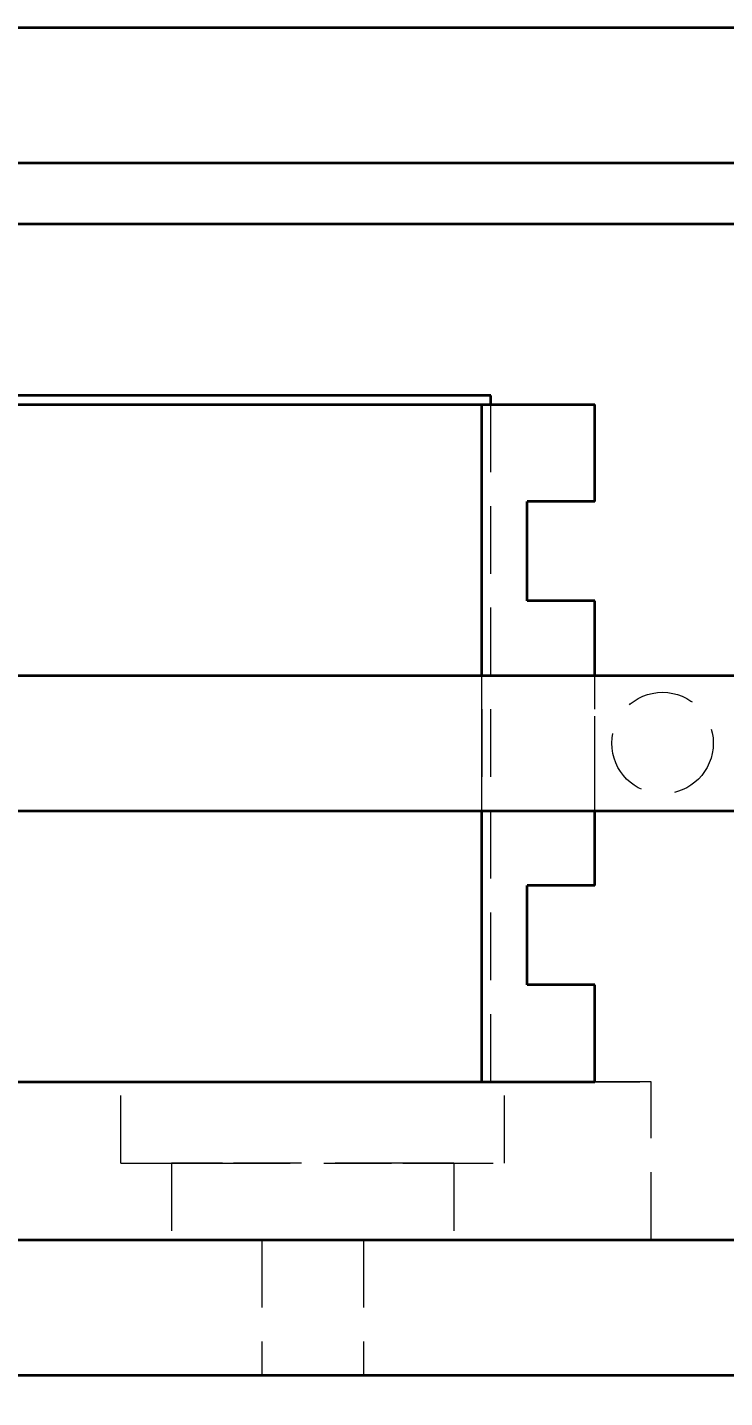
# Model space of a CAD drawing. Header units: millimetres. Extents: x 2054 to 12135, y -1469 to 564.
# Drawn here: x 9414.6 to 9445.5, y 144.2 to 204.8 of the extents above; entities that cross this region are included whole.
import ezdxf

# ---------------------------------------------------------------- set-up
doc = ezdxf.new("R2010")
doc.units = ezdxf.units.MM
doc.linetypes.add('HIDDEN_ISO', pattern=[4.5, 3, -1.5])
for name, color, linetype, lineweight in [('2D-HIDDEN', 8, 'HIDDEN_ISO', 18), ('2D-VISIBLE', 7, 'Continuous', 35), ('DIMENSIONS', 4, 'Continuous', 18)]:
    doc.layers.add(name, color=color, linetype=linetype, lineweight=lineweight)
doc.styles.add('ISO', font='isocpeur.ttf')
doc.styles.add('OpenSansCondensed-Light', font='OpenSansCondensed-Light.ttf')
doc.dimstyles.new('EZDXF', dxfattribs={"dimtxt": 0.25, "dimasz": 0.175, "dimexe": 0.375, "dimexo": 0.125, "dimgap": 0.1, "dimtad": 1, "dimlfac": 100, "dimzin": 12, "dimdsep": 46, "dimtxsty": 'OpenSansCondensed-Light', "dimblk": 'ARCHTICK', "dimcen": 2.5, "dimazin": 3, "dimtfac": 0.5, "dimtmove": 2, "dimatfit": 3})

# ---------------------------------------------------------------- blocks, each defined once
blk = doc.blocks.new('_CLOSEDFILLED')
at = {"color": 0, "linetype": 'BYBLOCK'}
blk.add_solid([(-1, 0.164), (0, 0), (-1, -0.164)], dxfattribs=at)
blk = doc.blocks.new('*D20')
at = {"color": 4}
for p, q in [((9385.75, 171.15), (9385.75, 106.15)), ((9507.75, 171.15), (9507.75, 106.15)), ((9391.75, 109.15), (9501.75, 109.15))]:
    blk.add_line(p, q, dxfattribs=at)
at = {"layer": 'Defpoints'}
for p in [(9385.75, 173.15), (9507.75, 173.15), (9385.75, 109.15)]:
    blk.add_point(p, dxfattribs=at)
at = {"layer": 'DIMENSIONS', "color": 4, "xscale": 6, "yscale": 6, "rotation": 180}
blk.add_blockref('_CLOSEDFILLED', (9385.75, 109.15), dxfattribs=at)
at = {"layer": 'DIMENSIONS', "color": 4, "xscale": 6, "yscale": 6}
blk.add_blockref('_CLOSEDFILLED', (9507.75, 109.15), dxfattribs=at)
at = {"layer": 'DIMENSIONS', "color": 7, "insert": (9446.75, 114.65), "char_height": 7, "attachment_point": 5, "style": 'ISO'}
blk.add_mtext('122', dxfattribs=at)

msp = doc.modelspace()

# ---------------------------------------------------------------- linework, layer by layer
at = {"layer": '2D-HIDDEN'}
for p, q in [((9367.75, 204.85), (9647.75, 204.85)), ((9367.75, 198.85), (9647.75, 198.85)), ((9354.25, 196.15), (9450.25, 196.15)), ((9435.15, 188.55), (9369.35, 188.55)), ((9369.75, 188.15), (9434.75, 188.15)), ((9434.75, 188.15), (9439.75, 188.15)), ((9434.75, 188.15), (9434.75, 158.15)), ((9434.75, 158.15), (9434.75, 188.15)), ((9434.75, 188.15), (9434.75, 158.15)), ((9435.15, 158.15), (9435.15, 188.55)), ((9435.15, 158.15), (9435.15, 188.15)), ((9439.75, 183.85), (9439.75, 188.15)), ((9439.75, 183.85), (9436.75, 183.85)), ((9436.75, 179.45), (9436.75, 183.85)), ((9439.75, 179.45), (9436.75, 179.45)), ((9439.75, 166.85), (9439.75, 179.45)), ((9385.75, 176.15), (9632.75, 176.15)), ((9434.75, 170.15), (9434.75, 176.15)), ((9439.75, 170.15), (9439.75, 176.15)), ((9385.75, 170.15), (9632.75, 170.15)), ((9439.75, 166.85), (9436.75, 166.85)), ((9436.75, 162.45), (9436.75, 166.85)), ((9439.75, 162.45), (9436.75, 162.45)), ((9439.75, 158.15), (9439.75, 162.45)), ((9362.25, 158.15), (9442.25, 158.15)), ((9435.15, 158.15), (9369.35, 158.15)), ((9369.75, 158.15), (9434.75, 158.15)), ((9418.75, 158.15), (9435.75, 158.15)), ((9418.75, 158.15), (9435.75, 158.15)), ((9418.75, 154.55), (9418.75, 158.15)), ((9418.75, 154.55), (9418.75, 158.15)), ((9434.75, 158.15), (9439.75, 158.15)), ((9442.25, 158.15), (9435.15, 158.15)), ((9435.75, 154.55), (9435.75, 158.15)), ((9435.75, 154.55), (9435.75, 158.15)), ((9442.25, 151.15), (9442.25, 158.15)), ((9442.25, 151.15), (9442.25, 158.15)), ((9418.75, 154.55), (9435.75, 154.55)), ((9418.75, 154.55), (9435.75, 154.55)), ((9421, 154.55), (9421, 151.15)), ((9423.25, 154.55), (9431.25, 154.55)), ((9431.25, 154.55), (9423.25, 154.55)), ((9433.5, 154.55), (9433.5, 151.15)), ((9357.75, 151.15), (9657.75, 151.15)), ((9450.25, 151.15), (9357.75, 151.15)), ((9362.25, 151.15), (9442.25, 151.15)), ((9431.25, 151.15), (9423.25, 151.15)), ((9423.25, 151.15), (9431.25, 151.15)), ((9425, 151.15), (9425, 145.15)), ((9425, 151.15), (9425, 145.15)), ((9429.5, 151.15), (9429.5, 145.15)), ((9429.5, 151.15), (9429.5, 145.15)), ((9442.25, 151.15), (9447.25, 151.15)), ((9357.75, 145.15), (9657.75, 145.15))]:
    msp.add_line(p, q, dxfattribs=at)
for points in [[(9423.25, 154.55), (9423.18, 154.55), (9423.109, 154.55), (9423.039, 154.55), (9422.969, 154.55), (9422.898, 154.55), (9422.828, 154.55), (9422.758, 154.55), (9422.688, 154.55), (9422.617, 154.55), (9422.547, 154.55), (9422.477, 154.55), (9422.406, 154.55), (9422.336, 154.55), (9422.266, 154.55), (9422.195, 154.55), (9422.125, 154.55), (9422.055, 154.55), (9421.984, 154.55), (9421.914, 154.55), (9421.844, 154.55), (9421.773, 154.55), (9421.703, 154.55), (9421.633, 154.55), (9421.562, 154.55), (9421.492, 154.55), (9421.422, 154.55), (9421.352, 154.55), (9421.281, 154.55), (9421.211, 154.55), (9421.141, 154.55), (9421.07, 154.55), (9421, 154.55)], [(9421, 154.55), (9421.07, 154.55), (9421.141, 154.55), (9421.211, 154.55), (9421.281, 154.55), (9421.352, 154.55), (9421.422, 154.55), (9421.492, 154.55), (9421.562, 154.55), (9421.633, 154.55), (9421.703, 154.55), (9421.773, 154.55), (9421.844, 154.55), (9421.914, 154.55), (9421.984, 154.55), (9422.055, 154.55), (9422.125, 154.55), (9422.195, 154.55), (9422.266, 154.55), (9422.336, 154.55), (9422.406, 154.55), (9422.477, 154.55), (9422.547, 154.55), (9422.617, 154.55), (9422.688, 154.55), (9422.758, 154.55), (9422.828, 154.55), (9422.898, 154.55), (9422.969, 154.55), (9423.039, 154.55), (9423.109, 154.55), (9423.18, 154.55), (9423.25, 154.55)], [(9431.25, 154.55), (9431.32, 154.55), (9431.391, 154.55), (9431.461, 154.55), (9431.531, 154.55), (9431.602, 154.55), (9431.672, 154.55), (9431.742, 154.55), (9431.812, 154.55), (9431.883, 154.55), (9431.953, 154.55), (9432.023, 154.55), (9432.094, 154.55), (9432.164, 154.55), (9432.234, 154.55), (9432.305, 154.55), (9432.375, 154.55), (9432.445, 154.55), (9432.516, 154.55), (9432.586, 154.55), (9432.656, 154.55), (9432.727, 154.55), (9432.797, 154.55), (9432.867, 154.55), (9432.938, 154.55), (9433.008, 154.55), (9433.078, 154.55), (9433.148, 154.55), (9433.219, 154.55), (9433.289, 154.55), (9433.359, 154.55), (9433.43, 154.55), (9433.5, 154.55)], [(9433.5, 154.55), (9433.43, 154.55), (9433.359, 154.55), (9433.289, 154.55), (9433.219, 154.55), (9433.148, 154.55), (9433.078, 154.55), (9433.008, 154.55), (9432.938, 154.55), (9432.867, 154.55), (9432.797, 154.55), (9432.727, 154.55), (9432.656, 154.55), (9432.586, 154.55), (9432.516, 154.55), (9432.445, 154.55), (9432.375, 154.55), (9432.305, 154.55), (9432.234, 154.55), (9432.164, 154.55), (9432.094, 154.55), (9432.023, 154.55), (9431.953, 154.55), (9431.883, 154.55), (9431.812, 154.55), (9431.742, 154.55), (9431.672, 154.55), (9431.602, 154.55), (9431.531, 154.55), (9431.461, 154.55), (9431.391, 154.55), (9431.32, 154.55), (9431.25, 154.55)], [(9423.25, 151.15), (9423.18, 151.15), (9423.109, 151.15), (9423.039, 151.15), (9422.969, 151.15), (9422.898, 151.15), (9422.828, 151.15), (9422.758, 151.15), (9422.688, 151.15), (9422.617, 151.15), (9422.547, 151.15), (9422.477, 151.15), (9422.406, 151.15), (9422.336, 151.15), (9422.266, 151.15), (9422.195, 151.15), (9422.125, 151.15), (9422.055, 151.15), (9421.984, 151.15), (9421.914, 151.15), (9421.844, 151.15), (9421.773, 151.15), (9421.703, 151.15), (9421.633, 151.15), (9421.562, 151.15), (9421.492, 151.15), (9421.422, 151.15), (9421.352, 151.15), (9421.281, 151.15), (9421.211, 151.15), (9421.141, 151.15), (9421.07, 151.15), (9421, 151.15)], [(9421, 151.15), (9421.07, 151.15), (9421.141, 151.15), (9421.211, 151.15), (9421.281, 151.15), (9421.352, 151.15), (9421.422, 151.15), (9421.492, 151.15), (9421.562, 151.15), (9421.633, 151.15), (9421.703, 151.15), (9421.773, 151.15), (9421.844, 151.15), (9421.914, 151.15), (9421.984, 151.15), (9422.055, 151.15), (9422.125, 151.15), (9422.195, 151.15), (9422.266, 151.15), (9422.336, 151.15), (9422.406, 151.15), (9422.477, 151.15), (9422.547, 151.15), (9422.617, 151.15), (9422.688, 151.15), (9422.758, 151.15), (9422.828, 151.15), (9422.898, 151.15), (9422.969, 151.15), (9423.039, 151.15), (9423.109, 151.15), (9423.18, 151.15), (9423.25, 151.15)], [(9427.25, 151.15), (9427.18, 151.15), (9427.109, 151.15), (9427.039, 151.15), (9426.969, 151.15), (9426.898, 151.15), (9426.828, 151.15), (9426.758, 151.15), (9426.688, 151.15), (9426.617, 151.15), (9426.547, 151.15), (9426.477, 151.15), (9426.406, 151.15), (9426.336, 151.15), (9426.266, 151.15), (9426.195, 151.15), (9426.125, 151.15), (9426.055, 151.15), (9425.984, 151.15), (9425.914, 151.15), (9425.844, 151.15), (9425.773, 151.15), (9425.703, 151.15), (9425.633, 151.15), (9425.562, 151.15), (9425.492, 151.15), (9425.422, 151.15), (9425.352, 151.15), (9425.281, 151.15), (9425.211, 151.15), (9425.141, 151.15), (9425.07, 151.15), (9425, 151.15)], [(9425, 151.15), (9425.141, 151.15), (9425.281, 151.15), (9425.422, 151.15), (9425.562, 151.15), (9425.703, 151.15), (9425.844, 151.15), (9425.984, 151.15), (9426.125, 151.15), (9426.266, 151.15), (9426.406, 151.15), (9426.547, 151.15), (9426.688, 151.15), (9426.828, 151.15), (9426.969, 151.15), (9427.109, 151.15), (9427.25, 151.15), (9427.391, 151.15), (9427.531, 151.15), (9427.672, 151.15), (9427.812, 151.15), (9427.953, 151.15), (9428.094, 151.15), (9428.234, 151.15), (9428.375, 151.15), (9428.516, 151.15), (9428.656, 151.15), (9428.797, 151.15), (9428.938, 151.15), (9429.078, 151.15), (9429.219, 151.15), (9429.359, 151.15), (9429.5, 151.15)], [(9427.25, 151.15), (9427.18, 151.15), (9427.109, 151.15), (9427.039, 151.15), (9426.969, 151.15), (9426.898, 151.15), (9426.828, 151.15), (9426.758, 151.15), (9426.688, 151.15), (9426.617, 151.15), (9426.547, 151.15), (9426.477, 151.15), (9426.406, 151.15), (9426.336, 151.15), (9426.266, 151.15), (9426.195, 151.15), (9426.125, 151.15), (9426.055, 151.15), (9425.984, 151.15), (9425.914, 151.15), (9425.844, 151.15), (9425.773, 151.15), (9425.703, 151.15), (9425.633, 151.15), (9425.562, 151.15), (9425.492, 151.15), (9425.422, 151.15), (9425.352, 151.15), (9425.281, 151.15), (9425.211, 151.15), (9425.141, 151.15), (9425.07, 151.15), (9425, 151.15)], [(9425, 151.15), (9425.141, 151.15), (9425.281, 151.15), (9425.422, 151.15), (9425.562, 151.15), (9425.703, 151.15), (9425.844, 151.15), (9425.984, 151.15), (9426.125, 151.15), (9426.266, 151.15), (9426.406, 151.15), (9426.547, 151.15), (9426.688, 151.15), (9426.828, 151.15), (9426.969, 151.15), (9427.109, 151.15), (9427.25, 151.15), (9427.391, 151.15), (9427.531, 151.15), (9427.672, 151.15), (9427.812, 151.15), (9427.953, 151.15), (9428.094, 151.15), (9428.234, 151.15), (9428.375, 151.15), (9428.516, 151.15), (9428.656, 151.15), (9428.797, 151.15), (9428.938, 151.15), (9429.078, 151.15), (9429.219, 151.15), (9429.359, 151.15), (9429.5, 151.15)], [(9429.5, 151.15), (9429.43, 151.15), (9429.359, 151.15), (9429.289, 151.15), (9429.219, 151.15), (9429.148, 151.15), (9429.078, 151.15), (9429.008, 151.15), (9428.938, 151.15), (9428.867, 151.15), (9428.797, 151.15), (9428.727, 151.15), (9428.656, 151.15), (9428.586, 151.15), (9428.516, 151.15), (9428.445, 151.15), (9428.375, 151.15), (9428.305, 151.15), (9428.234, 151.15), (9428.164, 151.15), (9428.094, 151.15), (9428.023, 151.15), (9427.953, 151.15), (9427.883, 151.15), (9427.812, 151.15), (9427.742, 151.15), (9427.672, 151.15), (9427.602, 151.15), (9427.531, 151.15), (9427.461, 151.15), (9427.391, 151.15), (9427.32, 151.15), (9427.25, 151.15)], [(9429.5, 151.15), (9429.43, 151.15), (9429.359, 151.15), (9429.289, 151.15), (9429.219, 151.15), (9429.148, 151.15), (9429.078, 151.15), (9429.008, 151.15), (9428.938, 151.15), (9428.867, 151.15), (9428.797, 151.15), (9428.727, 151.15), (9428.656, 151.15), (9428.586, 151.15), (9428.516, 151.15), (9428.445, 151.15), (9428.375, 151.15), (9428.305, 151.15), (9428.234, 151.15), (9428.164, 151.15), (9428.094, 151.15), (9428.023, 151.15), (9427.953, 151.15), (9427.883, 151.15), (9427.812, 151.15), (9427.742, 151.15), (9427.672, 151.15), (9427.602, 151.15), (9427.531, 151.15), (9427.461, 151.15), (9427.391, 151.15), (9427.32, 151.15), (9427.25, 151.15)], [(9431.25, 151.15), (9431.32, 151.15), (9431.391, 151.15), (9431.461, 151.15), (9431.531, 151.15), (9431.602, 151.15), (9431.672, 151.15), (9431.742, 151.15), (9431.812, 151.15), (9431.883, 151.15), (9431.953, 151.15), (9432.023, 151.15), (9432.094, 151.15), (9432.164, 151.15), (9432.234, 151.15), (9432.305, 151.15), (9432.375, 151.15), (9432.445, 151.15), (9432.516, 151.15), (9432.586, 151.15), (9432.656, 151.15), (9432.727, 151.15), (9432.797, 151.15), (9432.867, 151.15), (9432.938, 151.15), (9433.008, 151.15), (9433.078, 151.15), (9433.148, 151.15), (9433.219, 151.15), (9433.289, 151.15), (9433.359, 151.15), (9433.43, 151.15), (9433.5, 151.15)], [(9433.5, 151.15), (9433.43, 151.15), (9433.359, 151.15), (9433.289, 151.15), (9433.219, 151.15), (9433.148, 151.15), (9433.078, 151.15), (9433.008, 151.15), (9432.938, 151.15), (9432.867, 151.15), (9432.797, 151.15), (9432.727, 151.15), (9432.656, 151.15), (9432.586, 151.15), (9432.516, 151.15), (9432.445, 151.15), (9432.375, 151.15), (9432.305, 151.15), (9432.234, 151.15), (9432.164, 151.15), (9432.094, 151.15), (9432.023, 151.15), (9431.953, 151.15), (9431.883, 151.15), (9431.812, 151.15), (9431.742, 151.15), (9431.672, 151.15), (9431.602, 151.15), (9431.531, 151.15), (9431.461, 151.15), (9431.391, 151.15), (9431.32, 151.15), (9431.25, 151.15)], [(9427.25, 145.15), (9427.18, 145.15), (9427.109, 145.15), (9427.039, 145.15), (9426.969, 145.15), (9426.898, 145.15), (9426.828, 145.15), (9426.758, 145.15), (9426.688, 145.15), (9426.617, 145.15), (9426.547, 145.15), (9426.477, 145.15), (9426.406, 145.15), (9426.336, 145.15), (9426.266, 145.15), (9426.195, 145.15), (9426.125, 145.15), (9426.055, 145.15), (9425.984, 145.15), (9425.914, 145.15), (9425.844, 145.15), (9425.773, 145.15), (9425.703, 145.15), (9425.633, 145.15), (9425.562, 145.15), (9425.492, 145.15), (9425.422, 145.15), (9425.352, 145.15), (9425.281, 145.15), (9425.211, 145.15), (9425.141, 145.15), (9425.07, 145.15), (9425, 145.15)], [(9425, 145.15), (9425.141, 145.15), (9425.281, 145.15), (9425.422, 145.15), (9425.562, 145.15), (9425.703, 145.15), (9425.844, 145.15), (9425.984, 145.15), (9426.125, 145.15), (9426.266, 145.15), (9426.406, 145.15), (9426.547, 145.15), (9426.688, 145.15), (9426.828, 145.15), (9426.969, 145.15), (9427.109, 145.15), (9427.25, 145.15), (9427.391, 145.15), (9427.531, 145.15), (9427.672, 145.15), (9427.812, 145.15), (9427.953, 145.15), (9428.094, 145.15), (9428.234, 145.15), (9428.375, 145.15), (9428.516, 145.15), (9428.656, 145.15), (9428.797, 145.15), (9428.938, 145.15), (9429.078, 145.15), (9429.219, 145.15), (9429.359, 145.15), (9429.5, 145.15)], [(9427.25, 145.15), (9427.18, 145.15), (9427.109, 145.15), (9427.039, 145.15), (9426.969, 145.15), (9426.898, 145.15), (9426.828, 145.15), (9426.758, 145.15), (9426.688, 145.15), (9426.617, 145.15), (9426.547, 145.15), (9426.477, 145.15), (9426.406, 145.15), (9426.336, 145.15), (9426.266, 145.15), (9426.195, 145.15), (9426.125, 145.15), (9426.055, 145.15), (9425.984, 145.15), (9425.914, 145.15), (9425.844, 145.15), (9425.773, 145.15), (9425.703, 145.15), (9425.633, 145.15), (9425.562, 145.15), (9425.492, 145.15), (9425.422, 145.15), (9425.352, 145.15), (9425.281, 145.15), (9425.211, 145.15), (9425.141, 145.15), (9425.07, 145.15), (9425, 145.15)], [(9425, 145.15), (9425.141, 145.15), (9425.281, 145.15), (9425.422, 145.15), (9425.562, 145.15), (9425.703, 145.15), (9425.844, 145.15), (9425.984, 145.15), (9426.125, 145.15), (9426.266, 145.15), (9426.406, 145.15), (9426.547, 145.15), (9426.688, 145.15), (9426.828, 145.15), (9426.969, 145.15), (9427.109, 145.15), (9427.25, 145.15), (9427.391, 145.15), (9427.531, 145.15), (9427.672, 145.15), (9427.812, 145.15), (9427.953, 145.15), (9428.094, 145.15), (9428.234, 145.15), (9428.375, 145.15), (9428.516, 145.15), (9428.656, 145.15), (9428.797, 145.15), (9428.938, 145.15), (9429.078, 145.15), (9429.219, 145.15), (9429.359, 145.15), (9429.5, 145.15)], [(9429.5, 145.15), (9429.43, 145.15), (9429.359, 145.15), (9429.289, 145.15), (9429.219, 145.15), (9429.148, 145.15), (9429.078, 145.15), (9429.008, 145.15), (9428.938, 145.15), (9428.867, 145.15), (9428.797, 145.15), (9428.727, 145.15), (9428.656, 145.15), (9428.586, 145.15), (9428.516, 145.15), (9428.445, 145.15), (9428.375, 145.15), (9428.305, 145.15), (9428.234, 145.15), (9428.164, 145.15), (9428.094, 145.15), (9428.023, 145.15), (9427.953, 145.15), (9427.883, 145.15), (9427.812, 145.15), (9427.742, 145.15), (9427.672, 145.15), (9427.602, 145.15), (9427.531, 145.15), (9427.461, 145.15), (9427.391, 145.15), (9427.32, 145.15), (9427.25, 145.15)], [(9429.5, 145.15), (9429.43, 145.15), (9429.359, 145.15), (9429.289, 145.15), (9429.219, 145.15), (9429.148, 145.15), (9429.078, 145.15), (9429.008, 145.15), (9428.938, 145.15), (9428.867, 145.15), (9428.797, 145.15), (9428.727, 145.15), (9428.656, 145.15), (9428.586, 145.15), (9428.516, 145.15), (9428.445, 145.15), (9428.375, 145.15), (9428.305, 145.15), (9428.234, 145.15), (9428.164, 145.15), (9428.094, 145.15), (9428.023, 145.15), (9427.953, 145.15), (9427.883, 145.15), (9427.812, 145.15), (9427.742, 145.15), (9427.672, 145.15), (9427.602, 145.15), (9427.531, 145.15), (9427.461, 145.15), (9427.391, 145.15), (9427.32, 145.15), (9427.25, 145.15)]]:
    msp.add_lwpolyline(points, dxfattribs=at)
msp.add_circle((9442.75, 173.15), 2.25, dxfattribs=at)
msp.add_circle((9442.75, 173.15), 2.25, dxfattribs=at)
at = {"layer": '2D-VISIBLE'}
for p, q in [((9367.75, 204.85), (9647.75, 204.85)), ((9367.75, 198.85), (9647.75, 198.85)), ((9405.75, 196.15), (9450.25, 196.15)), ((9435.15, 188.55), (9405.75, 188.55)), ((9405.75, 188.15), (9434.75, 188.15)), ((9434.75, 176.15), (9434.75, 188.15)), ((9434.75, 188.15), (9439.75, 188.15)), ((9435.15, 188.15), (9435.15, 188.55)), ((9439.75, 183.85), (9439.75, 188.15)), ((9439.75, 183.85), (9436.75, 183.85)), ((9436.75, 179.45), (9436.75, 183.85)), ((9439.75, 179.45), (9436.75, 179.45)), ((9439.75, 176.15), (9439.75, 179.45)), ((9385.75, 176.15), (9632.75, 176.15)), ((9385.75, 170.15), (9632.75, 170.15)), ((9434.75, 158.15), (9434.75, 170.15)), ((9439.75, 166.85), (9439.75, 170.15)), ((9439.75, 166.85), (9436.75, 166.85)), ((9436.75, 162.45), (9436.75, 166.85)), ((9439.75, 162.45), (9436.75, 162.45)), ((9439.75, 158.15), (9439.75, 162.45)), ((9397.412, 158.15), (9434.75, 158.15)), ((9434.75, 158.15), (9439.75, 158.15)), ((9357.75, 151.15), (9657.75, 151.15)), ((9357.75, 145.15), (9657.75, 145.15))]:
    msp.add_line(p, q, dxfattribs=at)

# ---------------------------------------------------------------- dimensions: what is measured, and where the dimension line sits
at = {"layer": 'DIMENSIONS'}
dim = msp.add_linear_dim(base=(9385.75, 109.15), p1=(9385.75, 173.15), p2=(9507.75, 173.15), dimstyle='EZDXF', override={"dimscale": 2, "dimtxt": 3.5, "dimasz": 3, "dimexe": 1.5, "dimexo": 1, "dimgap": 1, "dimtad": 1, "dimtih": 0, "dimtoh": 0, "dimdec": 0, "dimlfac": 1, "dimzin": 8, "dimdsep": 46, "dimpost": '', "dimtxsty": 'ISO', "dimtsz": 0, "dimdle": 0, "dimclrd": 4, "dimclre": 4, "dimclrt": 7}, dxfattribs=at)
dim.commit()
dim.dimension.update_dxf_attribs({"geometry": '*D20', "text_midpoint": (9446.75, 114.65)})

doc.saveas('drawing.dxf')
